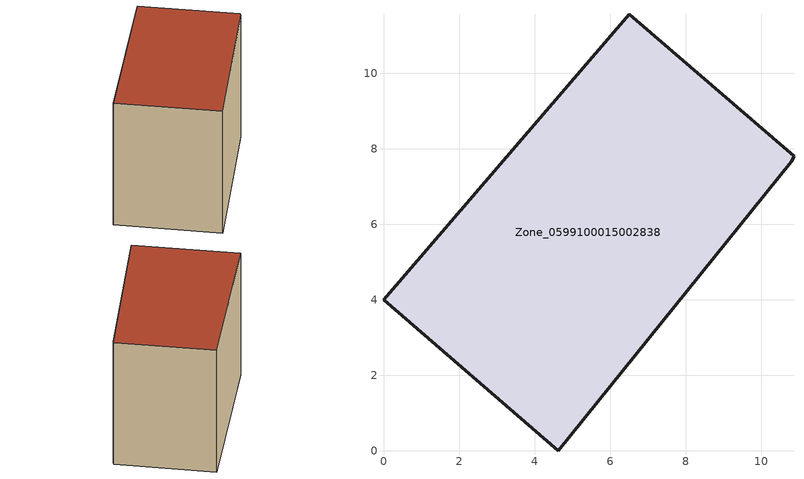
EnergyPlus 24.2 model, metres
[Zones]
Zone_0599100015002838
 floor ground (C_G): 10.8,7.66 4.63,0 0,4 6.51,11.57 10.87,7.81 z0.98
 wall outside (C_F): 4.63,0 10.8,7.66 10.87,7.81 6.51,11.57 0,4 4.63,0 z0.98:9.02
 roof outside (C_R): 6.51,11.57 0,4 4.63,0 10.8,7.66 10.87,7.81 z9.02
[BUILDING]
Pand.0599100015002838: North Axis=0; Terrain=City; Loads Convergence Tolerance Value=0.04; Temperature Convergence Tolerance Value=0.4; Solar Distribution=FullExterior; Maximum Number of Warmup Days=25; Minimum Number of Warmup Days=1
[Site:Location]
Rotterdam.The.Hague.AP_ZH_NLD Design_Conditions: Latitude=51.96; Longitude=4.45; Time Zone=1; Elevation=-4.5
[SITE:GROUNDTEMPERATURE:BUILDINGSURFACE]
18, 18, 18, 18, 18, 18, 18, 18, 18, 18, 18, 18
[MATERIAL] Thermal Absorptance=0.9; Solar Absorptance=0.7; Visible Absorptance=0.7
Name | Roughness | Thickness | Conductivity | Density | Specific Heat
G.TI.1975-1991 | MediumSmooth | 0.15 | 0.288461 | 540 | 1210
F.TI.1975-1991 | Rough | 0.3 | 0.230769 | 1920 | 840
R.TI.1975-1991 | MediumRough | 0.2 | 0.153846 | 1500 | 1000
[CONSTRUCTION]
C_G: G.TI.1975-1991
C_F: F.TI.1975-1991
C_R: R.TI.1975-1991
[ZONE]
Zone_0599100015002838: Type=1; Multiplier=1; Ceiling Height=Autocalculate; Volume=Autocalculate; Floor Area=autocalculate; Part of Total Floor Area=Yes
[ZONEINFILTRATION:DESIGNFLOWRATE]
Infil_Zone_0599100015002838: Zone or ZoneList or Space or SpaceList=Zone_0599100015002838; Schedule=AlwaysOn; Design Flow Rate Calculation Method=Flow/Area; Flow Rate per Floor Area=0.003; Constant Term Coefficient=1; Temperature Term Coefficient=0; Velocity Term Coefficient=0; Velocity Squared Term Coefficient=0
[HVACTEMPLATE:ZONE:IDEALLOADSAIRSYSTEM]
Zone_0599100015002838: Maximum Heating Supply Air Temperature=50; Minimum Cooling Supply Air Temperature=13; Maximum Heating Supply Air Humidity Ratio=0.0156; Minimum Cooling Supply Air Humidity Ratio=0.0077; Heating Limit=NoLimit; Cooling Limit=NoLimit; Dehumidification Control Type=ConstantSensibleHeatRatio; Cooling Sensible Heat Ratio=0.7; Dehumidification Setpoint=60; Humidification Control Type=None; Humidification Setpoint=30; Outdoor Air Method=None; Outdoor Air Flow Rate per Person=0.00944; Outdoor Air Flow Rate per Zone Floor Area=0; Outdoor Air Flow Rate per Zone=0; Demand Controlled Ventilation Type=None; Outdoor Air Economizer Type=NoEconomizer; Heat Recovery Type=None; Sensible Heat Recovery Effectiveness=0.7; Latent Heat Recovery Effectiveness=0.65
[ZONECONTROL:THERMOSTAT]
ThermostatControl_Zone_0599100015002838: Zone or ZoneList=Zone_0599100015002838; Control Type Schedule=DualSetpointControlType; Control 1=Thermostat_Zone_0599100015002838; Temperature Difference Between Cutout And Setpoint=0
[THERMOSTATSETPOINT:DUALSETPOINT]
Thermostat_Zone_0599100015002838: Heating Setpoint Temperature Schedule=HeatingSetpoint_Zone_0599100015002838; Cooling Setpoint Temperature Schedule=CoolingSetpoint_Zone_0599100015002838
[SCHEDULE:COMPACT]
HeatingSetpoint_Zone_0599100015002838: Through: 12/31, For: AllDays, Until: 24:00, 21
CoolingSetpoint_Zone_0599100015002838: Through: 12/31, For: AllDays, Until: 24:00, 24
DualSetpointControlType: Through: 12/31, For: AllDays, Until: 24:00, 4
AlwaysOn: Through: 12/31, For: AllDays, Until: 24:00, 1
